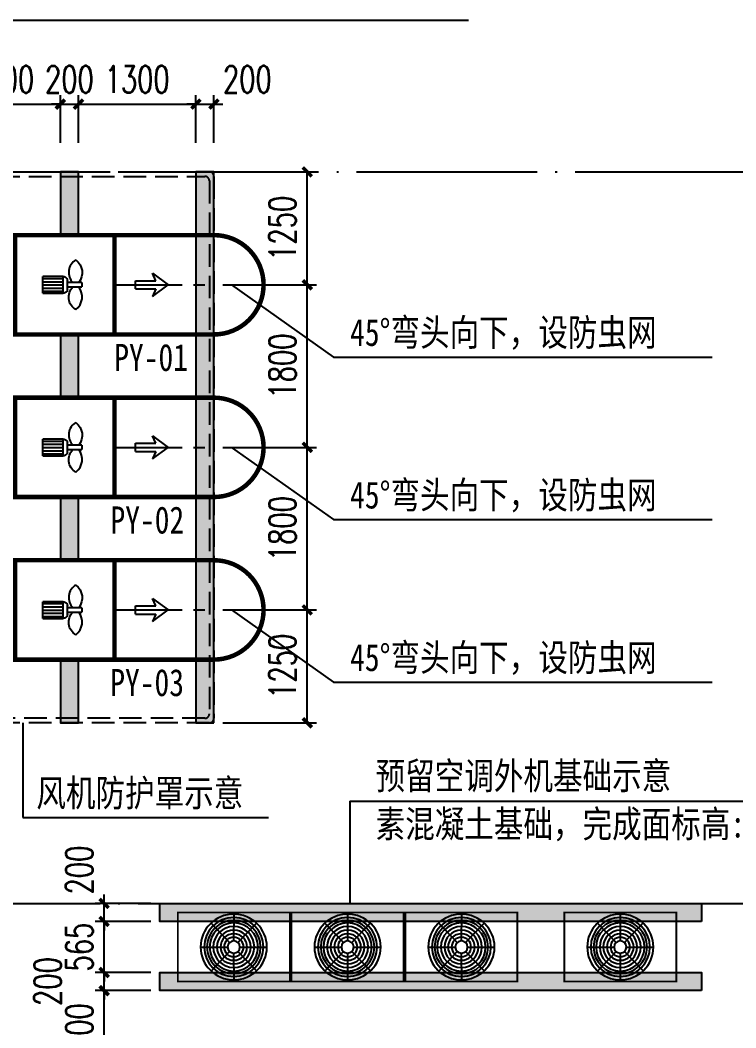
# Model space of a CAD drawing. Extents: x -555607 to 460190, y 498714 to 1664455.
# Drawn here: x 361500 to 369425, y 789943 to 801100 of the extents above; entities that cross this region are included whole.
import ezdxf

# ---------------------------------------------------------------- set-up
doc = ezdxf.new("R2010")
doc.units = 0
doc.header["$LTSCALE"] = 1000
doc.header["$MEASUREMENT"] = 0
for name, pattern in [('CENTER2', [1.125, 0.75, -0.125, 0.125, -0.125]), ('DASH', [0.35, 0.25, -0.1]), ('DOTE', [2.42, 2, -0.2, 0.02, -0.2])]:
    doc.linetypes.add(name, pattern=pattern)
doc.layers.get('Defpoints').update_dxf_attribs({"color": 210})
for name, color, linetype in [('A-AXIS-DOTE', 14, 'DOTE'), ('A-HATCH-2', 251, 'Continuous'), ('AS-COLN', 6, 'Continuous'), ('DUCT-暖通风中心线', 5, 'CENTER2'), ('DUCT-暖通风管', 7, 'Continuous'), ('TH_DIM', 3, 'Continuous'), ('暖通', 7, 'Continuous')]:
    doc.layers.add(name, color=color, linetype=linetype)
doc.styles.add('-黑体', font='simhei.ttf', dxfattribs={"width": 0.8})
doc.styles.add('_TCH_DIM_T3', font='SIMPLEX', dxfattribs={"width": 0.705882, "bigfont": 'GBCBIG'})
doc.dimstyles.new('_TCH_ARCH&&100', dxfattribs={"dimtxt": 297.5, "dimasz": 100, "dimexe": 100, "dimexo": 100, "dimgap": 126.25, "dimtad": 1, "dimdec": 0, "dimzin": 0, "dimdsep": 46, "dimtxsty": '_TCH_DIM_T3', "dimblk": 'ARCHTICK', "dimcen": 0.09, "dimclrt": 7, "dimazin": 2, "dimtfac": 1, "dimtdec": 0, "dimtix": 1, "dimtmove": 2, "dimatfit": 3, "dimfxl": 100, "dimtolj": 1, "dimtzin": 0, "dimarcsym": 0})
pattern_1 = [(320, (-1000, 0), (-18.82564, -215.178055), [22.5, -247.5]), (265, (-1000, 0), (225.65764, 41.6254), [18, -198]), (10.4514, (-1001.57, -17.93), (206.831863, -173.552815), [19.122057, -210.342634]), (316.1842, (-940, -5e-14), (-49.655704, -320.172315), [33.75, -371.25]), (6.6356, (-944.14, -26.68), (292.23536, -280.39881), [28.68309, -315.5139]), (261.1842, (-940, -5e-14), (292.23558, -280.39858), [27, -297]), (291, (-955, -30), (-120.785667, -179.072116), [22.5, -247.5]), (236, (-955, -30), (217.545014, -72.9946), [18, -198]), (341.4514, (-965.07, -44.92), (96.75915, -252.06679), [19.122057, -210.342634]), (307.5, (-1000, 0), (99.868156, -3.6479566), [0, -195.6, 0, -201, 0, -198.75]), (277.5, (-1000, 0), (118.323514, -78.920861), [0, -114.6, 0, -191.1, 0, -75.75]), (237.5, (-1000, 66.9), (-6.7664615, -160.146731), [0, -75, 0, -234, 0, -310.5]), (227.5, (-1000, 96.9), (30.031495, -174.95585), [0, -97.5, 0, -155.4, 0, -220.5])]

# ---------------------------------------------------------------- blocks, each defined once
blk = doc.blocks.new('_ArchTick')
at = {"color": 0, "linetype": 'ByBlock', "const_width": 0.4}
blk.add_lwpolyline([(-0.5, -0.5), (0.5, 0.5)], dxfattribs=at)
blk = doc.blocks.new('*D516')
at = {"layer": 'Defpoints', "color": 0, "transparency": 16777216}
for p in [(363646, 799420), (364680, 799420), (363646, 798170)]:
    blk.add_point(p, dxfattribs=at)
at = {"layer": 'TH_DIM', "color": 0, "lineweight": -2, "transparency": 16777216}
for p, q in [((363746, 799420), (364780, 799420)), ((364680, 798170), (364680, 799420)), ((363746, 798170), (364780, 798170))]:
    blk.add_line(p, q, dxfattribs=at)
at = {"layer": 'TH_DIM', "color": 0, "lineweight": -2, "transparency": 16777216, "xscale": 100, "yscale": 100, "zscale": 100}
for p, rotation in [((364680, 799420), 90), ((364680, 798170), 270)]:
    blk.add_blockref('_ArchTick', p, dxfattribs=dict(at, rotation=rotation))
at = {"layer": 'TH_DIM', "color": 7, "transparency": 16777216, "insert": (364405, 798795), "char_height": 297.5, "attachment_point": 5, "rotation": 90, "style": '_TCH_DIM_T3'}
blk.add_mtext('\\A1;1250', dxfattribs=at)
blk = doc.blocks.new('*D517')
at = {"layer": 'Defpoints', "color": 0, "transparency": 16777216}
for p in [(363646, 798170), (364680, 798170), (363646, 796370)]:
    blk.add_point(p, dxfattribs=at)
at = {"layer": 'TH_DIM', "color": 0, "lineweight": -2, "transparency": 16777216}
for p, q in [((363746, 798170), (364780, 798170)), ((364680, 796370), (364680, 798170)), ((363746, 796370), (364780, 796370))]:
    blk.add_line(p, q, dxfattribs=at)
at = {"layer": 'TH_DIM', "color": 0, "lineweight": -2, "transparency": 16777216, "xscale": 100, "yscale": 100, "zscale": 100}
for p, rotation in [((364680, 798170), 90), ((364680, 796370), 270)]:
    blk.add_blockref('_ArchTick', p, dxfattribs=dict(at, rotation=rotation))
at = {"layer": 'TH_DIM', "color": 7, "transparency": 16777216, "insert": (364405, 797270), "char_height": 297.5, "attachment_point": 5, "rotation": 90, "style": '_TCH_DIM_T3'}
blk.add_mtext('\\A1;1800', dxfattribs=at)
blk = doc.blocks.new('*D518')
at = {"layer": 'Defpoints', "color": 0, "transparency": 16777216}
for p in [(363646, 796370), (364680, 796370), (363646, 794570)]:
    blk.add_point(p, dxfattribs=at)
at = {"layer": 'TH_DIM', "color": 0, "lineweight": -2, "transparency": 16777216}
for p, q in [((363746, 796370), (364780, 796370)), ((364680, 794570), (364680, 796370)), ((363746, 794570), (364780, 794570))]:
    blk.add_line(p, q, dxfattribs=at)
at = {"layer": 'TH_DIM', "color": 0, "lineweight": -2, "transparency": 16777216, "xscale": 100, "yscale": 100, "zscale": 100}
for p, rotation in [((364680, 796370), 90), ((364680, 794570), 270)]:
    blk.add_blockref('_ArchTick', p, dxfattribs=dict(at, rotation=rotation))
at = {"layer": 'TH_DIM', "color": 7, "transparency": 16777216, "insert": (364405, 795470), "char_height": 297.5, "attachment_point": 5, "rotation": 90, "style": '_TCH_DIM_T3'}
blk.add_mtext('\\A1;1800', dxfattribs=at)
blk = doc.blocks.new('*D519')
at = {"layer": 'Defpoints', "color": 0, "transparency": 16777216}
for p in [(363646, 794570), (364680, 794570), (363646, 793320)]:
    blk.add_point(p, dxfattribs=at)
at = {"layer": 'TH_DIM', "color": 0, "lineweight": -2, "transparency": 16777216}
for p, q in [((363746, 794570), (364780, 794570)), ((364680, 793320), (364680, 794570)), ((363746, 793320), (364780, 793320))]:
    blk.add_line(p, q, dxfattribs=at)
at = {"layer": 'TH_DIM', "color": 0, "lineweight": -2, "transparency": 16777216, "xscale": 100, "yscale": 100, "zscale": 100}
for p, rotation in [((364680, 794570), 90), ((364680, 793320), 270)]:
    blk.add_blockref('_ArchTick', p, dxfattribs=dict(at, rotation=rotation))
at = {"layer": 'TH_DIM', "color": 7, "transparency": 16777216, "insert": (364405, 793945), "char_height": 297.5, "attachment_point": 5, "rotation": 90, "style": '_TCH_DIM_T3'}
blk.add_mtext('\\A1;1250', dxfattribs=at)
blk = doc.blocks.new('*D582')
at = {"layer": 'Defpoints', "color": 0, "transparency": 16777216}
for p in [(362430, 791320), (363046, 791320), (363046, 791120)]:
    blk.add_point(p, dxfattribs=at)
at = {"layer": 'TH_DIM', "color": 0, "lineweight": -2, "transparency": 16777216}
for p, q in [((362430, 791320), (362430, 791420)), ((362946, 791320), (362330, 791320)), ((362430, 791120), (362430, 791320)), ((362946, 791120), (362330, 791120)), ((362430, 791120), (362430, 791020))]:
    blk.add_line(p, q, dxfattribs=at)
at = {"layer": 'TH_DIM', "color": 0, "lineweight": -2, "transparency": 16777216, "xscale": 100, "yscale": 100, "zscale": 100}
for p, rotation in [((362430, 791320), 270), ((362430, 791120), 90)]:
    blk.add_blockref('_ArchTick', p, dxfattribs=dict(at, rotation=rotation))
at = {"layer": 'TH_DIM', "color": 7, "transparency": 16777216, "insert": (362155, 791690), "char_height": 297.5, "attachment_point": 5, "rotation": 90, "style": '_TCH_DIM_T3'}
blk.add_mtext('\\A1;200', dxfattribs=at)
blk = doc.blocks.new('*D583')
at = {"layer": 'Defpoints', "color": 0, "transparency": 16777216}
for p in [(362430, 791120), (363046, 791120), (363046, 790555)]:
    blk.add_point(p, dxfattribs=at)
at = {"layer": 'TH_DIM', "color": 0, "lineweight": -2, "transparency": 16777216}
for p, q in [((362430, 791120), (362430, 791220)), ((362946, 791120), (362330, 791120)), ((362430, 790555), (362430, 791120)), ((362946, 790555), (362330, 790555)), ((362430, 790555), (362430, 790455))]:
    blk.add_line(p, q, dxfattribs=at)
at = {"layer": 'TH_DIM', "color": 0, "lineweight": -2, "transparency": 16777216, "xscale": 100, "yscale": 100, "zscale": 100}
for p, rotation in [((362430, 791120), 270), ((362430, 790555), 90)]:
    blk.add_blockref('_ArchTick', p, dxfattribs=dict(at, rotation=rotation))
at = {"layer": 'TH_DIM', "color": 7, "transparency": 16777216, "insert": (362155, 790837), "char_height": 297.5, "attachment_point": 5, "rotation": 90, "style": '_TCH_DIM_T3'}
blk.add_mtext('\\A1;565', dxfattribs=at)
blk = doc.blocks.new('*D584')
at = {"layer": 'Defpoints', "color": 0, "transparency": 16777216}
for p in [(362430, 790555), (363046, 790555), (363046, 790355)]:
    blk.add_point(p, dxfattribs=at)
at = {"layer": 'TH_DIM', "color": 0, "lineweight": -2, "transparency": 16777216}
for p, q in [((362430, 790555), (362430, 790655)), ((362946, 790555), (362330, 790555)), ((362430, 790355), (362430, 790555)), ((362946, 790355), (362330, 790355)), ((362430, 790355), (362430, 790255))]:
    blk.add_line(p, q, dxfattribs=at)
at = {"layer": 'TH_DIM', "color": 0, "lineweight": -2, "transparency": 16777216, "xscale": 100, "yscale": 100, "zscale": 100}
for p, rotation in [((362430, 790555), 270), ((362430, 790355), 90)]:
    blk.add_blockref('_ArchTick', p, dxfattribs=dict(at, rotation=rotation))
at = {"layer": 'TH_DIM', "color": 7, "transparency": 16777216, "insert": (361805, 790455), "char_height": 297.5, "attachment_point": 5, "rotation": 90, "style": '_TCH_DIM_T3'}
blk.add_mtext('\\A1;200', dxfattribs=at)
blk = doc.blocks.new('*D585')
at = {"layer": 'Defpoints', "color": 0, "transparency": 16777216}
for p in [(362430, 790355), (363046, 790355), (363046, 789355)]:
    blk.add_point(p, dxfattribs=at)
at = {"layer": 'TH_DIM', "color": 0, "lineweight": -2, "transparency": 16777216}
for p, q in [((362946, 790355), (362330, 790355)), ((362430, 789355), (362430, 790355)), ((362946, 789355), (362330, 789355))]:
    blk.add_line(p, q, dxfattribs=at)
at = {"layer": 'TH_DIM', "color": 0, "lineweight": -2, "transparency": 16777216, "xscale": 100, "yscale": 100, "zscale": 100}
for p, rotation in [((362430, 790355), 90), ((362430, 789355), 270)]:
    blk.add_blockref('_ArchTick', p, dxfattribs=dict(at, rotation=rotation))
at = {"layer": 'TH_DIM', "color": 7, "transparency": 16777216, "insert": (362155, 789855), "char_height": 297.5, "attachment_point": 5, "rotation": 90, "style": '_TCH_DIM_T3'}
blk.add_mtext('\\A1;1000', dxfattribs=at)
blk = doc.blocks.new('*D524')
at = {"layer": 'Defpoints', "color": 0, "transparency": 16777216}
for p in [(361946, 800170), (360646, 799640), (361946, 799640)]:
    blk.add_point(p, dxfattribs=at)
at = {"layer": 'TH_DIM', "color": 0, "lineweight": -2, "transparency": 16777216}
for p, q in [((360646, 799740), (360646, 800270)), ((361946, 799740), (361946, 800270)), ((360646, 800170), (361946, 800170))]:
    blk.add_line(p, q, dxfattribs=at)
at = {"layer": 'TH_DIM', "color": 0, "lineweight": -2, "transparency": 16777216, "xscale": 100, "yscale": 100, "zscale": 100, "rotation": 180}
blk.add_blockref('_ArchTick', (360646, 800170), dxfattribs=at)
at = {"layer": 'TH_DIM', "color": 0, "lineweight": -2, "transparency": 16777216, "xscale": 100, "yscale": 100, "zscale": 100}
blk.add_blockref('_ArchTick', (361946, 800170), dxfattribs=at)
at = {"layer": 'TH_DIM', "color": 7, "transparency": 16777216, "insert": (361296, 800445), "char_height": 297.5, "attachment_point": 5, "style": '_TCH_DIM_T3'}
blk.add_mtext('\\A1;1300', dxfattribs=at)
blk = doc.blocks.new('*D525')
at = {"layer": 'Defpoints', "color": 0, "transparency": 16777216}
for p in [(362146, 800170), (361946, 799640), (362146, 799640)]:
    blk.add_point(p, dxfattribs=at)
at = {"layer": 'TH_DIM', "color": 0, "lineweight": -2, "transparency": 16777216}
for p, q in [((361946, 799740), (361946, 800270)), ((362146, 799740), (362146, 800270)), ((361946, 800170), (361846, 800170)), ((361946, 800170), (362146, 800170)), ((362146, 800170), (362246, 800170))]:
    blk.add_line(p, q, dxfattribs=at)
at = {"layer": 'TH_DIM', "color": 0, "lineweight": -2, "transparency": 16777216, "xscale": 100, "yscale": 100, "zscale": 100}
blk.add_blockref('_ArchTick', (361946, 800170), dxfattribs=at)
at = {"layer": 'TH_DIM', "color": 0, "lineweight": -2, "transparency": 16777216, "xscale": 100, "yscale": 100, "zscale": 100, "rotation": 180}
blk.add_blockref('_ArchTick', (362146, 800170), dxfattribs=at)
at = {"layer": 'TH_DIM', "color": 7, "transparency": 16777216, "insert": (362046, 800445), "char_height": 297.5, "attachment_point": 5, "style": '_TCH_DIM_T3'}
blk.add_mtext('\\A1;200', dxfattribs=at)
blk = doc.blocks.new('*D526')
at = {"layer": 'Defpoints', "color": 0, "transparency": 16777216}
for p in [(363446, 800170), (362146, 799640), (363446, 799640)]:
    blk.add_point(p, dxfattribs=at)
at = {"layer": 'TH_DIM', "color": 0, "lineweight": -2, "transparency": 16777216}
for p, q in [((362146, 799740), (362146, 800270)), ((363446, 799740), (363446, 800270)), ((362146, 800170), (363446, 800170))]:
    blk.add_line(p, q, dxfattribs=at)
at = {"layer": 'TH_DIM', "color": 0, "lineweight": -2, "transparency": 16777216, "xscale": 100, "yscale": 100, "zscale": 100, "rotation": 180}
blk.add_blockref('_ArchTick', (362146, 800170), dxfattribs=at)
at = {"layer": 'TH_DIM', "color": 0, "lineweight": -2, "transparency": 16777216, "xscale": 100, "yscale": 100, "zscale": 100}
blk.add_blockref('_ArchTick', (363446, 800170), dxfattribs=at)
at = {"layer": 'TH_DIM', "color": 7, "transparency": 16777216, "insert": (362796, 800445), "char_height": 297.5, "attachment_point": 5, "style": '_TCH_DIM_T3'}
blk.add_mtext('\\A1;1300', dxfattribs=at)
blk = doc.blocks.new('*D527')
at = {"layer": 'Defpoints', "color": 0, "transparency": 16777216}
for p in [(363646, 800170), (363446, 799640), (363646, 799640)]:
    blk.add_point(p, dxfattribs=at)
at = {"layer": 'TH_DIM', "color": 0, "lineweight": -2, "transparency": 16777216}
for p, q in [((363446, 799740), (363446, 800270)), ((363646, 799740), (363646, 800270)), ((363446, 800170), (363346, 800170)), ((363446, 800170), (363646, 800170)), ((363646, 800170), (363746, 800170))]:
    blk.add_line(p, q, dxfattribs=at)
at = {"layer": 'TH_DIM', "color": 0, "lineweight": -2, "transparency": 16777216, "xscale": 100, "yscale": 100, "zscale": 100}
blk.add_blockref('_ArchTick', (363446, 800170), dxfattribs=at)
at = {"layer": 'TH_DIM', "color": 0, "lineweight": -2, "transparency": 16777216, "xscale": 100, "yscale": 100, "zscale": 100, "rotation": 180}
blk.add_blockref('_ArchTick', (363646, 800170), dxfattribs=at)
at = {"layer": 'TH_DIM', "color": 7, "transparency": 16777216, "insert": (364016, 800445), "char_height": 297.5, "attachment_point": 5, "style": '_TCH_DIM_T3'}
blk.add_mtext('\\A1;200', dxfattribs=at)

msp = doc.modelspace()

# ---------------------------------------------------------------- hatches: boundary and pattern name
at = {"layer": 'A-HATCH-2'}
h = msp.add_hatch(dxfattribs=at)
h.set_pattern_fill('混凝土', color=250, scale=30, angle=-90)
h.set_pattern_definition([(320, (0, 0), (-18.82564, -215.178055), [22.5, -247.5]), (265, (0, 0), (225.65764, 41.6254), [18, -198]), (10.4514, (-1.57, -17.93), (206.831863, -173.552815), [19.122057, -210.342634]), (316.1842, (60, -5e-14), (-49.655704, -320.172315), [33.75, -371.25]), (6.6356, (55.86, -26.68), (292.23536, -280.39881), [28.68309, -315.5139]), (261.1842, (60, -5e-14), (292.23558, -280.39858), [27, -297]), (291, (45, -30), (-120.785667, -179.072116), [22.5, -247.5]), (236, (45, -30), (217.545014, -72.9946), [18, -198]), (341.4514, (34.93, -44.92), (96.75915, -252.06679), [19.122057, -210.342634]), (307.5, (0, 0), (99.868156, -3.6479566), [0, -195.6, 0, -201, 0, -198.75]), (277.5, (0, 0), (118.323514, -78.920861), [0, -114.6, 0, -191.1, 0, -75.75]), (237.5, (6e-14, 66.9), (-6.7664615, -160.146731), [0, -75, 0, -234, 0, -310.5]), (227.5, (8e-14, 96.9), (30.031495, -174.95585), [0, -97.5, 0, -155.4, 0, -220.5])])
h.paths.add_polyline_path([(363445.8, 793320), (363445.8, 799420), (363645.8, 799420), (363645.8, 793320)])
h = msp.add_hatch(dxfattribs=at)
h.set_pattern_fill('混凝土', color=250, scale=30, angle=-90)
h.set_pattern_definition(pattern_1)
h.paths.add_polyline_path([(363045.8, 791320), (363045.8, 791120), (369045.8, 791120), (369045.8, 791320)])
h = msp.add_hatch(dxfattribs=at)
h.set_pattern_fill('混凝土', color=250, scale=30, angle=-90)
h.set_pattern_definition(pattern_1)
h.paths.add_polyline_path([(363045.8, 790555), (363045.8, 790355), (369045.8, 790355), (369045.8, 790555)])
at = {"layer": '暖通'}
h = msp.add_hatch(dxfattribs=at)
h.set_pattern_fill('混凝土', color=8, scale=10, angle=-270)
h.set_pattern_definition([(140, (430136.625, 1932022.95), (6.2752135, 71.7260183), [7.5, -82.5]), (85, (430136.625, 1932022.95), (-75.2192134, -13.8751334), [6, -66]), (190.4514, (430137.15, 1932028.925), (-68.943954, 57.850938), [6.374019, -70.114211]), (136.1842, (430116.625, 1932022.95), (16.5519014, 106.724105), [11.25, -123.75]), (186.6356, (430118, 1932031.84), (-97.411787, 93.466271), [9.561029, -105.1713]), (81.1842, (430116.62, 1932022.95), (-97.41186, 93.466195), [9, -99]), (111, (430121.625, 1932032.95), (40.261889, 59.6907052), [7.5, -82.5]), (56, (430121.625, 1932032.95), (-72.5150045, 24.331533), [6, -66]), (161.4514, (430124.98, 1932037.92), (-32.2530497, 84.022263), [6.374019, -70.114211]), (127.5, (430136.625, 1932022.947), (-33.2893854, 1.21598553), [0, -65.2, 0, -67, 0, -66.25]), (97.5, (430136.625, 1932022.947), (-39.4411712, 26.3069537), [0, -38.2, 0, -63.7, 0, -25.25]), (57.5, (430136.625, 1932000.647), (2.2554872, 53.3822436), [0, -25, 0, -78, 0, -103.5]), (47.5, (430136.625, 1931990.647), (-10.0104982, 58.318617), [0, -32.5, 0, -51.8, 0, -73.5])])
h.paths.add_polyline_path([(361945.8, 798720), (362145.8, 798720), (362145.8, 799420), (361945.8, 799420)])
h.paths.add_polyline_path([(361945.8, 796920), (362145.8, 796920), (362145.8, 797620), (361945.8, 797620)])
h.paths.add_polyline_path([(361945.8, 795120), (362145.8, 795120), (362145.8, 795820), (361945.8, 795820)])
h.paths.add_polyline_path([(362145.8, 794020), (361945.8, 794020), (361945.8, 793320), (362145.8, 793320)])
h = msp.add_hatch(dxfattribs=at)
h.set_pattern_fill('混凝土', color=8, scale=10, angle=-270)
h.set_pattern_definition([(140, (431636.625, 1932022.95), (6.2752135, 71.7260183), [7.5, -82.5]), (85, (431636.625, 1932022.95), (-75.2192134, -13.8751334), [6, -66]), (190.4514, (431637.15, 1932028.925), (-68.943954, 57.850938), [6.374019, -70.114211]), (136.1842, (431616.625, 1932022.95), (16.5519014, 106.724105), [11.25, -123.75]), (186.6356, (431618, 1932031.84), (-97.411787, 93.466271), [9.561029, -105.1713]), (81.1842, (431616.62, 1932022.95), (-97.41186, 93.466195), [9, -99]), (111, (431621.625, 1932032.95), (40.261889, 59.6907052), [7.5, -82.5]), (56, (431621.625, 1932032.95), (-72.5150045, 24.331533), [6, -66]), (161.4514, (431624.98, 1932037.92), (-32.2530497, 84.022263), [6.374019, -70.114211]), (127.5, (431636.625, 1932022.947), (-33.2893854, 1.21598553), [0, -65.2, 0, -67, 0, -66.25]), (97.5, (431636.625, 1932022.947), (-39.4411712, 26.3069537), [0, -38.2, 0, -63.7, 0, -25.25]), (57.5, (431636.625, 1932000.647), (2.2554872, 53.3822436), [0, -25, 0, -78, 0, -103.5]), (47.5, (431636.625, 1931990.647), (-10.0104982, 58.318617), [0, -32.5, 0, -51.8, 0, -73.5])])
h.paths.add_polyline_path([(363445.8, 793320), (363445.8, 799420), (363645.8, 799420), (363645.8, 793320)])
h = msp.add_hatch(dxfattribs=at)
h.set_pattern_fill('混凝土', color=8, scale=10, angle=-540, style=0)
h.set_pattern_definition([(230, (-129008.366, 36752.216), (-71.7260183, 6.2752135), [7.5, -82.5]), (175, (-129008.366, 36752.216), (13.8751334, -75.2192134), [6, -66]), (280.4514, (-129014.34, 36752.74), (-57.850938, -68.943954), [6.374019, -70.114211]), (226.1842, (-129008.37, 36732.22), (-106.724105, 16.551901), [11.25, -123.75]), (276.6356, (-129017.26, 36733.6), (-93.46627, -97.411787), [9.561029, -105.1713]), (171.1842, (-129008.37, 36732.22), (-93.466195, -97.41186), [9, -99]), (201, (-129018.366, 36737.216), (-59.6907052, 40.261889), [7.5, -82.5]), (146, (-129018.366, 36737.216), (-24.331533, -72.5150045), [6, -66]), (251.4514, (-129023.34, 36740.57), (-84.022263, -32.2530497), [6.374019, -70.114211]), (217.5, (-129008.366, 36752.216), (-1.2159855, -33.2893854), [0, -65.2, 0, -67, 0, -66.25]), (187.5, (-129008.366, 36752.216), (-26.3069537, -39.4411712), [0, -38.2, 0, -63.7, 0, -25.25]), (147.5, (-128986.066, 36752.216), (-53.3822436, 2.2554872), [0, -25, 0, -78, 0, -103.5]), (137.5, (-128976.066, 36752.216), (-58.318617, -10.0104982), [0, -32.5, 0, -51.8, 0, -73.5])])
h.paths.add_polyline_path([(363045.8, 791320), (363045.8, 791120), (369045.8, 791120), (369045.8, 791320)])
h = msp.add_hatch(dxfattribs=at)
h.set_pattern_fill('混凝土', color=8, scale=10, angle=-540, style=0)
h.set_pattern_definition([(230, (-129008.366, 35987.216), (-71.7260183, 6.2752135), [7.5, -82.5]), (175, (-129008.366, 35987.216), (13.8751334, -75.2192134), [6, -66]), (280.4514, (-129014.34, 35987.74), (-57.850938, -68.943954), [6.374019, -70.114211]), (226.1842, (-129008.37, 35967.22), (-106.724105, 16.551901), [11.25, -123.75]), (276.6356, (-129017.26, 35968.6), (-93.46627, -97.411787), [9.561029, -105.1713]), (171.1842, (-129008.37, 35967.22), (-93.466195, -97.41186), [9, -99]), (201, (-129018.366, 35972.216), (-59.6907052, 40.261889), [7.5, -82.5]), (146, (-129018.366, 35972.216), (-24.331533, -72.5150045), [6, -66]), (251.4514, (-129023.34, 35975.57), (-84.022263, -32.2530497), [6.374019, -70.114211]), (217.5, (-129008.366, 35987.216), (-1.2159855, -33.2893854), [0, -65.2, 0, -67, 0, -66.25]), (187.5, (-129008.366, 35987.216), (-26.3069537, -39.4411712), [0, -38.2, 0, -63.7, 0, -25.25]), (147.5, (-128986.066, 35987.216), (-53.3822436, 2.2554872), [0, -25, 0, -78, 0, -103.5]), (137.5, (-128976.066, 35987.216), (-58.318617, -10.0104982), [0, -32.5, 0, -51.8, 0, -73.5])])
h.paths.add_polyline_path([(363045.8, 790555), (363045.8, 790355), (369045.8, 790355), (369045.8, 790555)])

# ---------------------------------------------------------------- linework, layer by layer
at = {"layer": 'A-AXIS-DOTE', "color": 250}
for p, q in [((355545.8, 799420), (377925.1, 799420)), ((355545.8, 791320), (377925.1, 791320))]:
    msp.add_line(p, q, dxfattribs=at)
at = {"layer": 'AS-COLN'}
for points in [[(363645.8, 793320), (363645.8, 799420), (363445.8, 799420), (363445.8, 793320)], [(369045.8, 791120), (363045.8, 791120), (363045.8, 791320), (369045.8, 791320)], [(369045.8, 790355), (363045.8, 790355), (363045.8, 790555), (369045.8, 790555)]]:
    msp.add_lwpolyline(points, close=True, dxfattribs=at)
at = {"layer": 'DUCT-暖通风中心线'}
for p, q in [((362545.8, 798170), (363645.8, 798170)), ((362545.8, 796370), (363645.8, 796370)), ((362545.8, 794570), (363645.8, 794570))]:
    msp.add_line(p, q, dxfattribs=at)
at = {"layer": 'DUCT-暖通风管', "const_width": 50}
for points in [[(362545.8, 798720), (361445.8, 798720), (361445.8, 797620), (362545.8, 797620)], [(362545.8, 796920), (361445.8, 796920), (361445.8, 795820), (362545.8, 795820)], [(362545.8, 795120), (361445.8, 795120), (361445.8, 794020), (362545.8, 794020)]]:
    msp.add_lwpolyline(points, close=True, dxfattribs=at)
for points in [[(362545.8, 798720), (363645.8, 798720)], [(362545.8, 797620), (363645.8, 797620)], [(362545.8, 796920), (363645.8, 796920)], [(362545.8, 795820), (363645.8, 795820)], [(362545.8, 795120), (363645.8, 795120)], [(362545.8, 794020), (363645.8, 794020)]]:
    msp.add_lwpolyline(points, dxfattribs=at)
for points in [[(363645.8, 797620, 1), (363645.8, 798720)], [(363645.8, 795820, 1), (363645.8, 796920)], [(363645.8, 794020, 1), (363645.8, 795120)]]:
    msp.add_lwpolyline(points, format="xyb", dxfattribs=at)
at = {"layer": '暖通', "color": 7}
for p, q in [((360545.8, 801100), (366466.1, 801100)), ((361751.2, 798239.8), (361978.2, 798239.8)), ((361751.2, 798239.8), (361978.2, 798239.8)), ((361751.2, 798204.3), (361978.2, 798204.3)), ((361751.2, 798204.3), (361978.2, 798204.3)), ((361751.2, 798168.8), (361978.2, 798168.8)), ((361751.2, 798168.8), (361978.2, 798168.8)), ((361751.2, 798133.2), (361978.2, 798133.2)), ((361751.2, 798133.2), (361978.2, 798133.2)), ((361751.2, 798097.7), (361978.2, 798097.7)), ((361751.2, 798097.7), (361978.2, 798097.7)), ((362183.8, 798193.7), (362183.8, 798146.3)), ((362183.8, 798193.7), (362183.8, 798146.3)), ((363840, 798170), (364970, 797370)), ((364970, 797370), (369163.8, 797370)), ((361751.2, 796439.8), (361978.2, 796439.8)), ((361751.2, 796439.8), (361978.2, 796439.8)), ((361751.2, 796404.3), (361978.2, 796404.3)), ((361751.2, 796404.3), (361978.2, 796404.3)), ((361751.2, 796368.8), (361978.2, 796368.8)), ((361751.2, 796368.8), (361978.2, 796368.8)), ((361751.2, 796333.2), (361978.2, 796333.2)), ((361751.2, 796333.2), (361978.2, 796333.2)), ((362183.8, 796393.7), (362183.8, 796346.3)), ((362183.8, 796393.7), (362183.8, 796346.3)), ((363840, 796370), (364970, 795570)), ((361751.2, 796297.7), (361978.2, 796297.7)), ((361751.2, 796297.7), (361978.2, 796297.7)), ((364970, 795570), (369163.8, 795570)), ((361751.2, 794639.8), (361978.2, 794639.8)), ((361751.2, 794639.8), (361978.2, 794639.8)), ((361751.2, 794604.3), (361978.2, 794604.3)), ((361751.2, 794604.3), (361978.2, 794604.3)), ((361751.2, 794568.8), (361978.2, 794568.8)), ((361751.2, 794568.8), (361978.2, 794568.8)), ((361751.2, 794533.2), (361978.2, 794533.2)), ((361751.2, 794533.2), (361978.2, 794533.2)), ((362183.8, 794593.7), (362183.8, 794546.3)), ((362183.8, 794593.7), (362183.8, 794546.3)), ((363840, 794570), (364970, 793770)), ((361751.2, 794497.7), (361978.2, 794497.7)), ((361751.2, 794497.7), (361978.2, 794497.7)), ((364970, 793770), (369163.8, 793770)), ((361530, 793320), (361530, 792270)), ((365150, 792454), (370820, 792454)), ((365150, 792454), (365150, 791320)), ((361530, 792270), (364251.3, 792270))]:
    msp.add_line(p, q, dxfattribs=at)
at = {"layer": '暖通'}
for p, q in [((362776.9, 798215.5), (363003.6, 798215.5)), ((362776.9, 798124.5), (362776.9, 798215.5)), ((363003.6, 798215.5), (362966.4, 798298.2)), ((362966.4, 798298.2), (363140, 798170)), ((362776.9, 798124.5), (363003.6, 798124.5)), ((362966.4, 798041.8), (363140, 798170)), ((363003.6, 798124.5), (362966.4, 798041.8)), ((363003.6, 796415.5), (362966.4, 796498.2)), ((362966.4, 796498.2), (363140, 796370)), ((362776.9, 796415.5), (363003.6, 796415.5)), ((362776.9, 796324.5), (362776.9, 796415.5)), ((362776.9, 796324.5), (363003.6, 796324.5)), ((362966.4, 796241.8), (363140, 796370)), ((363003.6, 796324.5), (362966.4, 796241.8)), ((363003.6, 794615.5), (362966.4, 794698.2)), ((362966.4, 794698.2), (363140, 794570)), ((362776.9, 794615.5), (363003.6, 794615.5)), ((362776.9, 794524.5), (362776.9, 794615.5)), ((362776.9, 794524.5), (363003.6, 794524.5)), ((362966.4, 794441.8), (363140, 794570)), ((363003.6, 794524.5), (362966.4, 794441.8))]:
    msp.add_line(p, q, dxfattribs=at)
at = {"layer": '暖通', "color": 8, "linetype": 'Continuous'}
for p, q in [((363866, 791201.7), (363863.9, 790905)), ((365126, 791201.7), (365123.9, 790905)), ((366386, 791201.7), (366383.9, 790905)), ((368146, 791201.7), (368143.9, 790905)), ((363819.4, 790886.8), (363615, 791103.2)), ((363912.6, 790886.8), (364117, 791103.2)), ((365079.4, 790886.8), (364875, 791103.2)), ((365172.6, 790886.8), (365377, 791103.2)), ((366339.4, 790886.8), (366135, 791103.2)), ((366432.6, 790886.8), (366637, 791103.2)), ((368099.4, 790886.8), (367895, 791103.2)), ((368192.6, 790886.8), (368397, 791103.2)), ((363499, 790837.5), (363797.9, 790837.5)), ((363615, 790571.8), (363819.4, 790788.2)), ((363864.5, 790770), (363865.8, 790473.3)), ((364118.2, 790572.9), (363912.6, 790788.2)), ((363934.1, 790837.5), (364233, 790837.5)), ((364759, 790837.5), (365057.9, 790837.5)), ((364875, 790571.8), (365079.4, 790788.2)), ((365124.5, 790770), (365125.8, 790473.3)), ((365378.2, 790572.9), (365172.6, 790788.2)), ((365194.1, 790837.5), (365493, 790837.5)), ((366019, 790837.5), (366317.9, 790837.5)), ((366135, 790571.8), (366339.4, 790788.2)), ((366384.5, 790770), (366385.8, 790473.3)), ((366638.2, 790572.9), (366432.6, 790788.2)), ((366454.1, 790837.5), (366753, 790837.5)), ((367779, 790837.5), (368077.9, 790837.5)), ((367895, 790571.8), (368099.4, 790788.2)), ((368144.5, 790770), (368145.8, 790473.3)), ((368398.2, 790572.9), (368192.6, 790788.2)), ((368214.1, 790837.5), (368513, 790837.5))]:
    msp.add_line(p, q, dxfattribs=at)
at = {"layer": '暖通', "color": 8, "linetype": 'DASH'}
for points in [[(360495.8, 799420), (363595.8, 799420, -0.4142136), (363645.8, 799370), (363645.8, 793370, -0.4142136), (363595.8, 793320), (360495.8, 793320, -0.4142136), (360445.8, 793370), (360445.8, 799370, -0.4142136)], [(360545.8, 799370), (363545.8, 799370, -0.4142136), (363595.8, 799320), (363595.8, 793420, -0.4142136), (363545.8, 793370), (360545.8, 793370, -0.4142136), (360495.8, 793420), (360495.8, 799320, -0.4142136)]]:
    msp.add_lwpolyline(points, format="xyb", close=True, dxfattribs=at)
at = {"layer": '暖通', "color": 8}
for points in [[(362145.8, 798720), (362145.8, 799420), (361945.8, 799420), (361945.8, 798720)], [(361945.8, 797620), (361945.8, 796920)], [(362145.8, 796920), (362145.8, 797620)], [(361945.8, 795820), (361945.8, 795120)], [(362145.8, 795120), (362145.8, 795820)], [(361945.8, 794020), (361945.8, 793320), (362145.8, 793320), (362145.8, 794020)]]:
    msp.add_lwpolyline(points, dxfattribs=at)
for points in [[(363645.8, 793320), (363645.8, 799420), (363445.8, 799420), (363445.8, 793320)], [(369045.8, 791120), (363045.8, 791120), (363045.8, 791320), (369045.8, 791320)], [(369045.8, 790355), (363045.8, 790355), (363045.8, 790555), (369045.8, 790555)]]:
    msp.add_lwpolyline(points, close=True, dxfattribs=at)
at = {"layer": '暖通', "color": 7}
for points in [[(362117.6, 798445.5, 0.4894189), (362084.7, 798193.7)], [(362117.6, 798445.5, 0.4894189), (362084.7, 798193.7)], [(362117.6, 798445.5, -0.4083373), (362150.4, 798193.7)], [(362117.6, 798445.5, -0.4083373), (362150.4, 798193.7)], [(361978.2, 798261, -0.4142136), (362023.6, 798215.6)], [(361978.2, 798261, -0.4142136), (362023.6, 798215.6)], [(362023.6, 798121.9, -0.4142136), (361978.2, 798076.5)], [(362023.6, 798121.9, -0.4142136), (361978.2, 798076.5)], [(362117.6, 797894.5, -0.4894189), (362084.7, 798146.3)], [(362117.6, 797894.5, -0.4894189), (362084.7, 798146.3)], [(362117.6, 797894.5, 0.4083373), (362150.4, 798146.3)], [(362117.6, 797894.5, 0.4083373), (362150.4, 798146.3)], [(362117.6, 796645.5, 0.4894189), (362084.7, 796393.7)], [(362117.6, 796645.5, 0.4894189), (362084.7, 796393.7)], [(362117.6, 796645.5, -0.4083373), (362150.4, 796393.7)], [(362117.6, 796645.5, -0.4083373), (362150.4, 796393.7)], [(361978.2, 796461, -0.4142136), (362023.6, 796415.6)], [(361978.2, 796461, -0.4142136), (362023.6, 796415.6)], [(362023.6, 796321.9, -0.4142136), (361978.2, 796276.5)], [(362023.6, 796321.9, -0.4142136), (361978.2, 796276.5)], [(362117.6, 796094.5, -0.4894189), (362084.7, 796346.3)], [(362117.6, 796094.5, -0.4894189), (362084.7, 796346.3)], [(362117.6, 796094.5, 0.4083373), (362150.4, 796346.3)], [(362117.6, 796094.5, 0.4083373), (362150.4, 796346.3)], [(362117.6, 794845.5, 0.4894189), (362084.7, 794593.7)], [(362117.6, 794845.5, 0.4894189), (362084.7, 794593.7)], [(362117.6, 794845.5, -0.4083373), (362150.4, 794593.7)], [(362117.6, 794845.5, -0.4083373), (362150.4, 794593.7)], [(361978.2, 794661, -0.4142136), (362023.6, 794615.6)], [(361978.2, 794661, -0.4142136), (362023.6, 794615.6)], [(362117.6, 794294.5, -0.4894189), (362084.7, 794546.3)], [(362117.6, 794294.5, -0.4894189), (362084.7, 794546.3)], [(362117.6, 794294.5, 0.4083373), (362150.4, 794546.3)], [(362117.6, 794294.5, 0.4083373), (362150.4, 794546.3)], [(362023.6, 794521.9, -0.4142136), (361978.2, 794476.5)], [(362023.6, 794521.9, -0.4142136), (361978.2, 794476.5)]]:
    msp.add_lwpolyline(points, format="xyb", dxfattribs=at)
for points in [[(361978.2, 798261), (361751.2, 798261)], [(361751.2, 798076.5), (361751.2, 798261)], [(361978.2, 798261), (361751.2, 798261)], [(361751.2, 798076.5), (361751.2, 798261)], [(361978.2, 798076.5), (361978.2, 798261)], [(361978.2, 798076.5), (361978.2, 798261)], [(362023.6, 798121.9), (362023.6, 798215.6)], [(362023.6, 798121.9), (362023.6, 798215.6)], [(362183.8, 798193.7), (362023.6, 798193.7)], [(362183.8, 798193.7), (362023.6, 798193.7)], [(362023.6, 798146.3), (362183.8, 798146.3)], [(362023.6, 798146.3), (362183.8, 798146.3)], [(361751.2, 798076.5), (361978.2, 798076.5)], [(361751.2, 798076.5), (361978.2, 798076.5)], [(361978.2, 796461), (361751.2, 796461)], [(361751.2, 796276.5), (361751.2, 796461)], [(361978.2, 796461), (361751.2, 796461)], [(361751.2, 796276.5), (361751.2, 796461)], [(361978.2, 796276.5), (361978.2, 796461)], [(361978.2, 796276.5), (361978.2, 796461)], [(362023.6, 796321.9), (362023.6, 796415.6)], [(362023.6, 796321.9), (362023.6, 796415.6)], [(362183.8, 796393.7), (362023.6, 796393.7)], [(362183.8, 796393.7), (362023.6, 796393.7)], [(362023.6, 796346.3), (362183.8, 796346.3)], [(362023.6, 796346.3), (362183.8, 796346.3)], [(361751.2, 796276.5), (361978.2, 796276.5)], [(361751.2, 796276.5), (361978.2, 796276.5)], [(361978.2, 794661), (361751.2, 794661)], [(361751.2, 794476.5), (361751.2, 794661)], [(361978.2, 794661), (361751.2, 794661)], [(361751.2, 794476.5), (361751.2, 794661)], [(361978.2, 794476.5), (361978.2, 794661)], [(361978.2, 794476.5), (361978.2, 794661)], [(362023.6, 794521.9), (362023.6, 794615.6)], [(362023.6, 794521.9), (362023.6, 794615.6)], [(362183.8, 794593.7), (362023.6, 794593.7)], [(362183.8, 794593.7), (362023.6, 794593.7)], [(362023.6, 794546.3), (362183.8, 794546.3)], [(362023.6, 794546.3), (362183.8, 794546.3)], [(361751.2, 794476.5), (361978.2, 794476.5)], [(361751.2, 794476.5), (361978.2, 794476.5)]]:
    msp.add_lwpolyline(points, dxfattribs=at)
at = {"layer": '暖通', "color": 8, "linetype": 'Continuous', "const_width": 20}
for points in [[(363245.8, 790455), (364485.8, 790455), (364485.8, 791220), (363245.8, 791220)], [(364505.8, 790455), (365745.8, 790455), (365745.8, 791220), (364505.8, 791220)], [(365765.8, 790455), (367005.8, 790455), (367005.8, 791220), (365765.8, 791220)], [(367525.8, 790455), (368765.8, 790455), (368765.8, 791220), (367525.8, 791220)]]:
    msp.add_lwpolyline(points, close=True, dxfattribs=at)
at = {"layer": '暖通', "color": 8, "linetype": 'Continuous', "extrusion": (0, 0, -1)}
for centre, major_axis in [((363866, 790837.5), (367, 0)), ((365126, 790837.5), (367, 0)), ((366386, 790837.5), (367, 0)), ((368146, 790837.5), (367, 0)), ((363866, 790837.5), (296.9, 0)), ((363866, 790837.5), (268.4, 0)), ((365126, 790837.5), (296.9, 0)), ((365126, 790837.5), (268.4, 0)), ((366386, 790837.5), (296.9, 0)), ((366386, 790837.5), (268.4, 0)), ((368146, 790837.5), (296.9, 0)), ((368146, 790837.5), (268.4, 0)), ((363866, 790837.5), (188.3, 0)), ((363866, 790837.5), (148.2, 0)), ((365126, 790837.5), (188.3, 0)), ((365126, 790837.5), (148.2, 0)), ((366386, 790837.5), (188.3, 0)), ((366386, 790837.5), (148.2, 0)), ((368146, 790837.5), (188.3, 0)), ((368146, 790837.5), (148.2, 0))]:
    msp.add_ellipse(centre, major_axis=major_axis, ratio=0.9924891, dxfattribs=at)
for centre, major_axis, start_param, end_param in [((363866, 790837.5), (-328, 0), 3.1415927, 9.424778), ((363866, 790837.5), (-228.3, 0), 3.1415927, 9.424778), ((365126, 790837.5), (-328, 0), 3.1415927, 9.424778), ((365126, 790837.5), (-228.3, 0), 3.1415927, 9.424778), ((366386, 790837.5), (-328, 0), 3.1415927, 9.424778), ((366386, 790837.5), (-228.3, 0), 3.1415927, 9.424778), ((368146, 790837.5), (-328, 0), 3.1415927, 9.424778), ((368146, 790837.5), (-228.3, 0), 3.1415927, 9.424778), ((363866, 790837.5), (-108.1, 0), 3.1415927, 9.424778), ((363866, 790837.5), (68.1, 0), 0, 6.2831853), ((365126, 790837.5), (-108.1, 0), 3.1415927, 9.424778), ((365126, 790837.5), (68.1, 0), 0, 6.2831853), ((366386, 790837.5), (-108.1, 0), 3.1415927, 9.424778), ((366386, 790837.5), (68.1, 0), 0, 6.2831853), ((368146, 790837.5), (-108.1, 0), 3.1415927, 9.424778), ((368146, 790837.5), (68.1, 0), 0, 6.2831853)]:
    msp.add_ellipse(centre, major_axis=major_axis, ratio=0.9924891, start_param=start_param, end_param=end_param, dxfattribs=at)

# ---------------------------------------------------------------- texts
at = {"layer": '暖通', "style": '-黑体', "width": 0.8}
for s, p in [('45°弯头向下，设防虫网', (365153.9, 797493, -3000)), ('PY-01', (362542.2, 797215.8, -3000)), ('45°弯头向下，设防虫网', (365153.9, 795693, -3000)), ('PY-02', (362500.6, 795415.8, -3000)), ('45°弯头向下，设防虫网', (365153.9, 793893, -3000)), ('PY-03', (362498.3, 793615.8, -3000)), ('预留空调外机基础示意', (365436.1, 792583.1)), ('风机防护罩示意', (361679.8, 792393, -3000)), ('素混凝土基础，完成面标高:13.2m', (365436.1, 792050.1))]:
    msp.add_text(s, height=300, dxfattribs=at).set_placement(p)

# ---------------------------------------------------------------- dimensions: what is measured, and where the dimension line sits
at = {"layer": 'TH_DIM', "color": 7}
for p1, p2, distance, text, picture, middle in [((360645.8, 799640), (361945.8, 799640), 530, '1300', '*D524', (361295.8, 800445)), ((361945.8, 799640), (362145.8, 799640), 530, '200', '*D525', (362045.8, 800445)), ((362145.8, 799640), (363445.8, 799640), 530, '1300', '*D526', (362795.8, 800445)), ((363645.8, 798170), (363645.8, 799420), -1034.2, '1250', '*D516', (364405, 798795)), ((363645.8, 796370), (363645.8, 798170), -1034.2, '1800', '*D517', (364405, 797270)), ((363645.8, 794570), (363645.8, 796370), -1034.2, '1800', '*D518', (364405, 795470)), ((363645.8, 793320), (363645.8, 794570), -1034.2, '1250', '*D519', (364405, 793945)), ((363045.8, 790555), (363045.8, 791120), 615.8, '565', '*D583', (362155, 790837.5)), ((363045.8, 789355), (363045.8, 790355), 615.8, '1000', '*D585', (362155, 789855))]:
    dim = msp.add_aligned_dim(p1=p1, p2=p2, distance=distance, text=text, dimstyle='_TCH_ARCH&&100', dxfattribs=at)
    dim.commit()
    dim.dimension.update_dxf_attribs({"geometry": picture, "text_midpoint": middle})
for base, p1, p2, angle, picture, middle in [((363645.8, 800170), (363445.8, 799640), (363645.8, 799640), 0, '*D527', (364015.8, 800445)), ((362430, 791320), (363045.8, 791120), (363045.8, 791320), 90, '*D582', (362155, 791690)), ((362430, 790555), (363045.8, 790355), (363045.8, 790555), 90, '*D584', (361805, 790455))]:
    dim = msp.add_linear_dim(base=base, p1=p1, p2=p2, angle=angle, text='200', dimstyle='_TCH_ARCH&&100', dxfattribs=at)
    dim.commit()
    dim.dimension.update_dxf_attribs({"geometry": picture, "text_midpoint": middle, "dimtype": 129})

doc.saveas('drawing.dxf')
